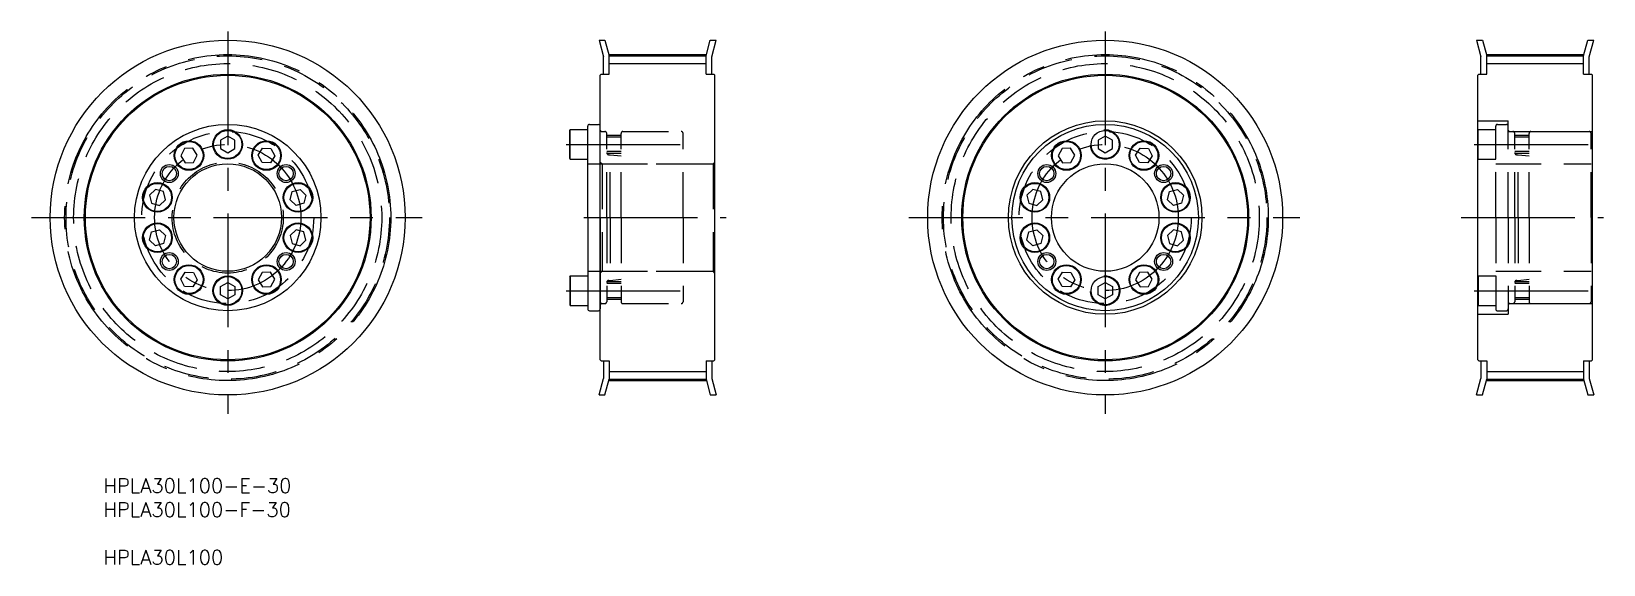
# Model space of a CAD drawing. Extents: x -5 to 433, y 5 to 154.
import ezdxf

# ---------------------------------------------------------------- set-up
doc = ezdxf.new("R2010")
doc.units = 0
doc.linetypes.add('CENTER', pattern=[50.8, 31.75, -6.35, 6.35, -6.35])
doc.linetypes.add('DASHED', pattern=[19.05, 12.7, -6.35])
doc.layers.get('0').update_dxf_attribs({"linetype": 'CONTINUOUS'})
doc.layers.add('CENTER', color=1, linetype='CENTER')
doc.styles.add('MISUMI', font='txt.shx')

# ---------------------------------------------------------------- blocks, each defined once
blk = doc.blocks.new('*U10')
at = {"color": 7, "linetype": 'CONTINUOUS', "style": 'MISUMI'}
for s, p in [('HPLA30L100-E-30', (15.05, 25.31)), ('HPLA30L100-F-30', (15.05, 18.65)), ('HPLA30L100', (15.05, 5.31))]:
    blk.add_text(s, height=4, dxfattribs=at).set_placement(p)

msp = doc.modelspace()

# ---------------------------------------------------------------- linework, layer by layer
at = {"color": 7, "linetype": 'CONTINUOUS'}
for p, q in [((153.31, 151.64), (154.96, 151.64)), ((153.31, 151.64), (154.54, 147.03)), ((154.96, 151.64), (156.14, 147.24)), ((183.14, 147.24), (184.32, 151.64)), ((184.32, 151.64), (185.98, 151.64)), ((184.74, 147.03), (185.98, 151.64)), ((398.06, 151.64), (399.72, 151.64)), ((398.06, 151.64), (399.3, 147.03)), ((399.72, 151.64), (400.9, 147.24)), ((427.9, 147.24), (429.07, 151.64)), ((429.07, 151.64), (430.73, 151.64)), ((429.5, 147.03), (430.73, 151.64)), ((154.54, 142.14), (154.54, 147.03)), ((156.14, 147.24), (183.14, 147.24)), ((156.14, 142.14), (156.14, 147.24)), ((183.14, 142.14), (183.14, 147.24)), ((184.74, 142.14), (184.74, 147.03)), ((399.3, 142.14), (399.3, 147.03)), ((400.9, 147.24), (427.9, 147.24)), ((400.9, 142.14), (400.9, 147.24)), ((427.9, 142.14), (427.9, 147.24)), ((429.5, 142.14), (429.5, 147.03)), ((153.94, 142.14), (153.64, 141.84)), ((153.64, 62.44), (153.64, 141.84)), ((153.94, 142.14), (156.14, 142.14)), ((183.14, 142.14), (185.34, 142.14)), ((185.34, 142.14), (185.64, 141.84)), ((185.64, 62.44), (185.64, 141.84)), ((398.7, 142.14), (398.4, 141.84)), ((398.4, 62.44), (398.4, 141.84)), ((398.7, 142.14), (400.9, 142.14)), ((427.9, 142.14), (430.1, 142.14)), ((430.1, 142.14), (430.4, 141.84)), ((430.4, 62.44), (430.4, 141.84)), ((150.14, 102.14), (150.14, 127.64)), ((150.64, 128.14), (153.14, 128.14)), ((153.64, 102.14), (153.64, 127.64)), ((49.73, 124.85), (47.73, 123.7)), ((47.73, 123.7), (47.73, 121.39)), ((51.73, 123.7), (49.73, 124.85)), ((51.73, 121.39), (51.73, 123.7)), ((145.14, 126.47), (145.26, 126.67)), ((145.14, 118.62), (145.14, 126.47)), ((145.26, 118.42), (145.26, 126.67)), ((145.26, 126.67), (150.14, 126.67)), ((150.14, 118.42), (150.14, 126.67)), ((150.14, 120.04), (150.14, 125.04)), ((294.48, 124.85), (292.48, 123.7)), ((292.48, 123.7), (292.48, 121.39)), ((296.48, 123.7), (294.48, 124.85)), ((296.48, 121.39), (296.48, 123.7)), ((37.69, 121.4), (36.61, 119.36)), ((36.61, 119.36), (37.83, 117.41)), ((40, 121.48), (37.69, 121.4)), ((41.23, 119.53), (40, 121.48)), ((40.14, 117.49), (41.23, 119.53)), ((47.73, 121.39), (49.73, 120.24)), ((49.73, 120.24), (51.73, 121.39)), ((58.23, 119.53), (59.45, 121.48)), ((59.31, 117.49), (58.23, 119.53)), ((59.45, 121.48), (61.76, 121.4)), ((62.85, 119.36), (61.62, 117.41)), ((61.76, 121.4), (62.85, 119.36)), ((145.14, 118.62), (145.26, 118.42)), ((145.26, 118.42), (150.14, 118.42)), ((282.45, 121.4), (281.36, 119.36)), ((281.36, 119.36), (282.59, 117.41)), ((284.76, 121.48), (282.45, 121.4)), ((285.98, 119.53), (284.76, 121.48)), ((284.89, 117.49), (285.98, 119.53)), ((292.48, 121.39), (294.48, 120.24)), ((294.48, 120.24), (296.48, 121.39)), ((302.98, 119.53), (304.21, 121.48)), ((304.07, 117.49), (302.98, 119.53)), ((304.21, 121.48), (306.52, 121.4)), ((307.6, 119.36), (306.38, 117.41)), ((306.52, 121.4), (307.6, 119.36)), ((37.83, 117.41), (40.14, 117.49)), ((61.62, 117.41), (59.31, 117.49)), ((150.14, 114.89), (150.14, 114.89)), ((282.59, 117.41), (284.89, 117.49)), ((306.38, 117.41), (304.07, 117.49)), ((29.56, 110.01), (27.9, 108.4)), ((31.78, 109.37), (29.56, 110.01)), ((67.68, 109.37), (69.9, 110.01)), ((69.9, 110.01), (71.56, 108.4)), ((274.31, 110.01), (272.65, 108.4)), ((276.53, 109.37), (274.31, 110.01)), ((312.43, 109.37), (314.65, 110.01)), ((314.65, 110.01), (316.31, 108.4)), ((27.9, 108.4), (28.46, 106.16)), ((28.46, 106.16), (30.68, 105.53)), ((30.68, 105.53), (32.34, 107.13)), ((32.34, 107.13), (31.78, 109.37)), ((67.12, 107.13), (67.68, 109.37)), ((68.78, 105.53), (67.12, 107.13)), ((71, 106.16), (68.78, 105.53)), ((71.56, 108.4), (71, 106.16)), ((150.14, 108.52), (150.14, 108.52)), ((272.65, 108.4), (273.21, 106.16)), ((273.21, 106.16), (275.43, 105.53)), ((275.43, 105.53), (277.09, 107.13)), ((277.09, 107.13), (276.53, 109.37)), ((311.87, 107.13), (312.43, 109.37)), ((313.53, 105.53), (311.87, 107.13)), ((315.75, 106.16), (313.53, 105.53)), ((316.31, 108.4), (315.75, 106.16)), ((150.14, 102.14), (150.14, 76.64)), ((153.64, 102.14), (153.64, 76.64)), ((27.9, 95.88), (28.46, 98.13)), ((28.46, 98.13), (30.68, 98.76)), ((30.68, 98.76), (32.34, 97.16)), ((32.34, 97.16), (31.78, 94.92)), ((68.78, 98.76), (67.12, 97.16)), ((67.12, 97.16), (67.68, 94.92)), ((71, 98.13), (68.78, 98.76)), ((71.56, 95.88), (71, 98.13)), ((272.65, 95.88), (273.21, 98.13)), ((273.21, 98.13), (275.43, 98.76)), ((275.43, 98.76), (277.09, 97.16)), ((277.09, 97.16), (276.53, 94.92)), ((313.53, 98.76), (311.87, 97.16)), ((311.87, 97.16), (312.43, 94.92)), ((315.75, 98.13), (313.53, 98.76)), ((316.31, 95.88), (315.75, 98.13)), ((29.56, 94.28), (27.9, 95.88)), ((31.78, 94.92), (29.56, 94.28)), ((67.68, 94.92), (69.9, 94.28)), ((69.9, 94.28), (71.56, 95.88)), ((274.31, 94.28), (272.65, 95.88)), ((276.53, 94.92), (274.31, 94.28)), ((312.43, 94.92), (314.65, 94.28)), ((314.65, 94.28), (316.31, 95.88)), ((36.61, 84.92), (37.83, 86.88)), ((37.69, 82.89), (36.61, 84.92)), ((37.83, 86.88), (40.14, 86.8)), ((41.23, 84.76), (40, 82.81)), ((40.14, 86.8), (41.23, 84.76)), ((47.73, 82.9), (49.73, 84.05)), ((49.73, 84.05), (51.73, 82.9)), ((59.31, 86.8), (58.23, 84.76)), ((58.23, 84.76), (59.45, 82.81)), ((61.62, 86.88), (59.31, 86.8)), ((62.85, 84.92), (61.62, 86.88)), ((61.76, 82.89), (62.85, 84.92)), ((145.14, 85.67), (145.26, 85.87)), ((145.14, 85.67), (145.14, 77.82)), ((145.26, 85.87), (145.26, 77.62)), ((145.26, 85.87), (150.14, 85.87)), ((150.14, 85.87), (150.14, 77.62)), ((150.14, 84.24), (150.14, 79.24)), ((281.36, 84.92), (282.59, 86.88)), ((282.45, 82.89), (281.36, 84.92)), ((282.59, 86.88), (284.89, 86.8)), ((285.98, 84.76), (284.76, 82.81)), ((284.89, 86.8), (285.98, 84.76)), ((292.48, 82.9), (294.48, 84.05)), ((294.48, 84.05), (296.48, 82.9)), ((304.07, 86.8), (302.98, 84.76)), ((302.98, 84.76), (304.21, 82.81)), ((306.38, 86.88), (304.07, 86.8)), ((307.6, 84.92), (306.38, 86.88)), ((306.52, 82.89), (307.6, 84.92)), ((40, 82.81), (37.69, 82.89)), ((47.73, 80.59), (47.73, 82.9)), ((49.73, 79.44), (47.73, 80.59)), ((51.73, 80.59), (49.73, 79.44)), ((51.73, 82.9), (51.73, 80.59)), ((59.45, 82.81), (61.76, 82.89)), ((284.76, 82.81), (282.45, 82.89)), ((292.48, 80.59), (292.48, 82.9)), ((294.48, 79.44), (292.48, 80.59)), ((296.48, 80.59), (294.48, 79.44)), ((296.48, 82.9), (296.48, 80.59)), ((304.21, 82.81), (306.52, 82.89)), ((145.14, 77.82), (145.26, 77.62)), ((145.26, 77.62), (150.14, 77.62)), ((150.64, 76.14), (153.14, 76.14)), ((153.94, 62.14), (153.64, 62.44)), ((153.94, 62.14), (156.14, 62.14)), ((154.54, 62.14), (154.54, 57.26)), ((156.14, 62.14), (156.14, 57.04)), ((183.14, 62.14), (183.14, 57.04)), ((183.14, 62.14), (185.34, 62.14)), ((184.74, 62.14), (184.74, 57.26)), ((185.34, 62.14), (185.64, 62.44)), ((398.7, 62.14), (398.4, 62.44)), ((398.7, 62.14), (400.9, 62.14)), ((399.3, 62.14), (399.3, 57.26)), ((400.9, 62.14), (400.9, 57.04)), ((427.9, 62.14), (427.9, 57.04)), ((427.9, 62.14), (430.1, 62.14)), ((429.5, 62.14), (429.5, 57.26)), ((430.1, 62.14), (430.4, 62.44)), ((153.31, 52.64), (154.54, 57.26)), ((154.96, 52.64), (156.14, 57.04)), ((156.14, 57.04), (183.14, 57.04)), ((183.14, 57.04), (184.32, 52.64)), ((184.74, 57.26), (185.98, 52.64)), ((398.06, 52.64), (399.3, 57.26)), ((399.72, 52.64), (400.9, 57.04)), ((400.9, 57.04), (427.9, 57.04)), ((427.9, 57.04), (429.07, 52.64)), ((429.5, 57.26), (430.73, 52.64)), ((153.31, 52.64), (154.96, 52.64)), ((184.32, 52.64), (185.98, 52.64)), ((398.06, 52.64), (399.72, 52.64)), ((429.07, 52.64), (430.73, 52.64))]:
    msp.add_line(p, q, dxfattribs=at)
at = {"color": 3, "linetype": 'CONTINUOUS'}
for p, q in [((156.14, 145.11), (183.14, 145.11)), ((400.9, 145.11), (427.9, 145.11)), ((156.14, 59.17), (183.14, 59.17)), ((400.9, 59.17), (427.9, 59.17))]:
    msp.add_line(p, q, dxfattribs=at)
at = {"color": 3, "linetype": 'DASHED'}
for p, q in [((398.4, 129.14), (406.9, 129.14)), ((403.4, 102.14), (403.4, 127.64)), ((403.9, 128.14), (406.4, 128.14)), ((406.9, 126.14), (406.9, 129.14)), ((406.9, 102.14), (406.9, 127.64)), ((154.05, 126.14), (154.94, 126.14)), ((155.44, 102.14), (155.44, 125.64)), ((159.44, 125.04), (155.44, 125.04)), ((159.44, 124.54), (155.44, 124.54)), ((159.44, 102.14), (159.44, 125.64)), ((159.94, 126.14), (176.24, 126.14)), ((176.74, 102.14), (176.74, 125.64)), ((398.4, 126.47), (398.51, 126.67)), ((398.4, 118.62), (398.4, 126.47)), ((398.51, 118.42), (398.51, 126.67)), ((398.51, 126.67), (403.4, 126.67)), ((403.4, 118.42), (403.4, 126.67)), ((403.4, 120.04), (403.4, 125.04)), ((406.9, 126.14), (430.4, 126.14)), ((407.31, 126.14), (408.2, 126.14)), ((408.7, 102.14), (408.7, 125.64)), ((412.7, 125.04), (408.7, 125.04)), ((412.7, 124.54), (408.7, 124.54)), ((412.7, 102.14), (412.7, 125.64)), ((413.2, 126.14), (429.5, 126.14)), ((430, 102.14), (430, 125.64)), ((159.44, 120.54), (155.44, 120.54)), ((159.44, 120.04), (155.44, 120.04)), ((156.04, 119.67), (156.44, 119.67)), ((156.44, 102.14), (156.44, 119.67)), ((156.44, 119.67), (159.44, 119.33)), ((398.4, 118.62), (398.51, 118.42)), ((398.51, 118.42), (403.4, 118.42)), ((412.7, 120.54), (408.7, 120.54)), ((412.7, 120.04), (408.7, 120.04)), ((409.3, 119.67), (409.7, 119.67)), ((409.7, 102.14), (409.7, 119.67)), ((409.7, 119.67), (412.7, 119.33)), ((150.14, 117.14), (176.74, 117.14)), ((153.64, 117.64), (154.14, 117.14)), ((154.14, 117.14), (154.14, 87.14)), ((154.14, 117.14), (185.14, 117.14)), ((185.64, 117.64), (185.14, 117.14)), ((185.14, 117.14), (185.14, 87.14)), ((403.4, 117.14), (430, 117.14)), ((403.4, 114.89), (403.4, 114.89)), ((403.4, 108.52), (403.4, 108.52)), ((155.44, 102.14), (155.44, 78.64)), ((156.44, 102.14), (156.44, 84.62)), ((159.44, 102.14), (159.44, 78.64)), ((176.74, 102.14), (176.74, 78.64)), ((403.4, 102.14), (403.4, 76.64)), ((406.9, 102.14), (406.9, 76.64)), ((408.7, 102.14), (408.7, 78.64)), ((409.7, 102.14), (409.7, 84.62)), ((412.7, 102.14), (412.7, 78.64)), ((430, 102.14), (430, 78.64)), ((150.14, 87.14), (176.74, 87.14)), ((153.64, 86.64), (154.14, 87.14)), ((154.14, 87.14), (185.14, 87.14)), ((159.44, 84.24), (155.44, 84.24)), ((159.44, 83.74), (155.44, 83.74)), ((156.04, 84.62), (156.44, 84.62)), ((156.44, 84.62), (159.44, 84.96)), ((185.64, 86.64), (185.14, 87.14)), ((398.4, 85.67), (398.51, 85.87)), ((398.4, 85.67), (398.4, 77.82)), ((398.51, 85.87), (398.51, 77.62)), ((398.51, 85.87), (403.4, 85.87)), ((403.4, 87.14), (430, 87.14)), ((403.4, 85.87), (403.4, 77.62)), ((403.4, 84.24), (403.4, 79.24)), ((412.7, 84.24), (408.7, 84.24)), ((412.7, 83.74), (408.7, 83.74)), ((409.3, 84.62), (409.7, 84.62)), ((409.7, 84.62), (412.7, 84.96)), ((159.44, 79.74), (155.44, 79.74)), ((159.44, 79.24), (155.44, 79.24)), ((412.7, 79.74), (408.7, 79.74)), ((412.7, 79.24), (408.7, 79.24)), ((154.05, 78.14), (154.94, 78.14)), ((159.94, 78.14), (176.24, 78.14)), ((398.4, 77.82), (398.51, 77.62)), ((398.4, 75.14), (406.9, 75.14)), ((398.51, 77.62), (403.4, 77.62)), ((403.9, 76.14), (406.4, 76.14)), ((406.9, 78.14), (406.9, 75.14)), ((406.9, 78.14), (430.4, 78.14)), ((407.31, 78.14), (408.2, 78.14)), ((413.2, 78.14), (429.5, 78.14))]:
    msp.add_line(p, q, dxfattribs=at)
at = {"color": 7, "linetype": 'CONTINUOUS'}
for centre, radius in [((49.73, 102.14), 49.5), ((294.48, 102.14), 49.5), ((49.73, 102.14), 40), ((49.73, 102.14), 39.7), ((294.48, 102.14), 40), ((294.48, 102.14), 39.7), ((49.73, 102.14), 26), ((294.48, 102.14), 27), ((294.48, 102.14), 26), ((38.92, 119.44), 4.12), ((38.92, 119.44), 3.92), ((49.73, 122.54), 4.12), ((49.73, 122.54), 3.92), ((60.54, 119.44), 4.12), ((60.54, 119.44), 3.92), ((283.67, 119.44), 4.12), ((283.67, 119.44), 3.92), ((294.48, 122.54), 3.92), ((305.29, 119.44), 4.12), ((305.29, 119.44), 3.92), ((33.44, 114.42), 2), ((49.73, 102.14), 15), ((66.02, 114.42), 2), ((278.19, 114.42), 2.5), ((278.19, 114.42), 2), ((294.48, 102.14), 15), ((310.77, 114.42), 2.5), ((310.77, 114.42), 2), ((30.12, 107.77), 4.12), ((30.12, 107.77), 3.92), ((69.34, 107.77), 4.12), ((69.34, 107.77), 3.92), ((274.87, 107.77), 4.12), ((274.87, 107.77), 3.92), ((314.09, 107.77), 4.12), ((314.09, 107.77), 3.92), ((30.12, 96.52), 4.12), ((30.12, 96.52), 3.92), ((69.34, 96.52), 4.12), ((69.34, 96.52), 3.92), ((274.87, 96.52), 4.12), ((274.87, 96.52), 3.92), ((314.09, 96.52), 4.12), ((314.09, 96.52), 3.92), ((278.19, 89.87), 2.5), ((310.77, 89.87), 2.5), ((33.44, 89.87), 2), ((38.92, 84.84), 4.12), ((38.92, 84.84), 3.92), ((60.54, 84.84), 4.12), ((60.54, 84.84), 3.92), ((66.02, 89.87), 2), ((278.19, 89.87), 2), ((283.67, 84.84), 4.12), ((283.67, 84.84), 3.92), ((305.29, 84.84), 4.12), ((305.29, 84.84), 3.92), ((310.77, 89.87), 2), ((49.73, 81.74), 4.12), ((49.73, 81.74), 3.92), ((294.48, 81.74), 3.92)]:
    msp.add_circle(centre, radius, dxfattribs=at)
at = {"color": 3, "linetype": 'DASHED'}
for centre, radius in [((49.73, 102.14), 45.1), ((49.73, 102.14), 42.97), ((294.48, 102.14), 45.1), ((294.48, 102.14), 42.97), ((49.73, 102.14), 24), ((294.48, 102.14), 24), ((294.48, 122.54), 4.12), ((49.73, 102.14), 15.5), ((294.48, 81.74), 4.12)]:
    msp.add_circle(centre, radius, dxfattribs=at)
at = {"color": 3}
for centre in [(33.44, 114.42), (66.02, 114.42), (33.44, 89.87), (66.02, 89.87)]:
    msp.add_circle(centre, 2.5, dxfattribs=at)
at = {"color": 7, "linetype": 'CONTINUOUS'}
for centre, start, end in [((150.64, 127.64), 90, 180.0009), ((153.14, 127.64), 0, 90), ((150.64, 76.64), 179.9991, 270), ((153.14, 76.64), 270, 0)]:
    msp.add_arc(centre, 0.5, start, end, dxfattribs=at)
at = {"color": 3, "linetype": 'DASHED'}
for centre, radius, start, end in [((403.9, 127.64), 0.5, 90, 180.0009), ((406.4, 127.64), 0.5, 0, 90), ((154.05, 126.55), 0.41, 180, 270), ((154.94, 125.64), 0.5, 0, 90), ((159.94, 125.64), 0.5, 90, 180), ((176.24, 125.64), 0.5, 0, 90), ((407.31, 126.55), 0.41, 180, 270), ((408.2, 125.64), 0.5, 0, 90), ((413.2, 125.64), 0.5, 90, 180), ((429.5, 125.64), 0.5, 0, 90), ((156.04, 120.27), 0.6, 180, 270), ((409.3, 120.27), 0.6, 180, 270), ((156.04, 84.02), 0.6, 90, 180), ((409.3, 84.02), 0.6, 90, 180), ((154.05, 77.73), 0.41, 90, 180), ((154.94, 78.64), 0.5, 270, 0), ((159.94, 78.64), 0.5, 180, 270), ((176.24, 78.64), 0.5, 270, 0), ((403.9, 76.64), 0.5, 179.9991, 270), ((406.4, 76.64), 0.5, 270, 0), ((407.31, 77.73), 0.41, 90, 180), ((408.2, 78.64), 0.5, 270, 0), ((413.2, 78.64), 0.5, 180, 270), ((429.5, 78.64), 0.5, 270, 0)]:
    msp.add_arc(centre, radius, start, end, dxfattribs=at)
at = {"layer": 'CENTER', "color": 1, "linetype": 'CENTER'}
for p, q in [((49.73, 154.08), (49.73, 47.4)), ((294.48, 154.08), (294.48, 47.4)), ((156.04, 147.62), (183.24, 147.62)), ((400.79, 147.62), (428, 147.62)), ((144.14, 122.54), (177.74, 122.54)), ((397.4, 122.54), (431, 122.54)), ((-5.02, 102.14), (103.98, 102.14)), ((149.02, 102.14), (188.73, 102.14)), ((239.74, 102.14), (348.73, 102.14)), ((393.77, 102.14), (433.49, 102.14)), ((144.14, 81.74), (177.74, 81.74)), ((397.4, 81.74), (431, 81.74)), ((156.04, 56.66), (183.24, 56.66)), ((400.79, 56.66), (428, 56.66))]:
    msp.add_line(p, q, dxfattribs=at)
for centre, radius in [((49.73, 102.14), 45.48), ((294.48, 102.14), 45.48), ((49.73, 102.14), 20.4), ((294.48, 102.14), 20.4)]:
    msp.add_circle(centre, radius, dxfattribs=at)

# ---------------------------------------------------------------- block references
at = {"color": 7, "linetype": 'CONTINUOUS'}
msp.add_blockref('*U10', (0, 0), dxfattribs=at)

doc.saveas('drawing.dxf')
